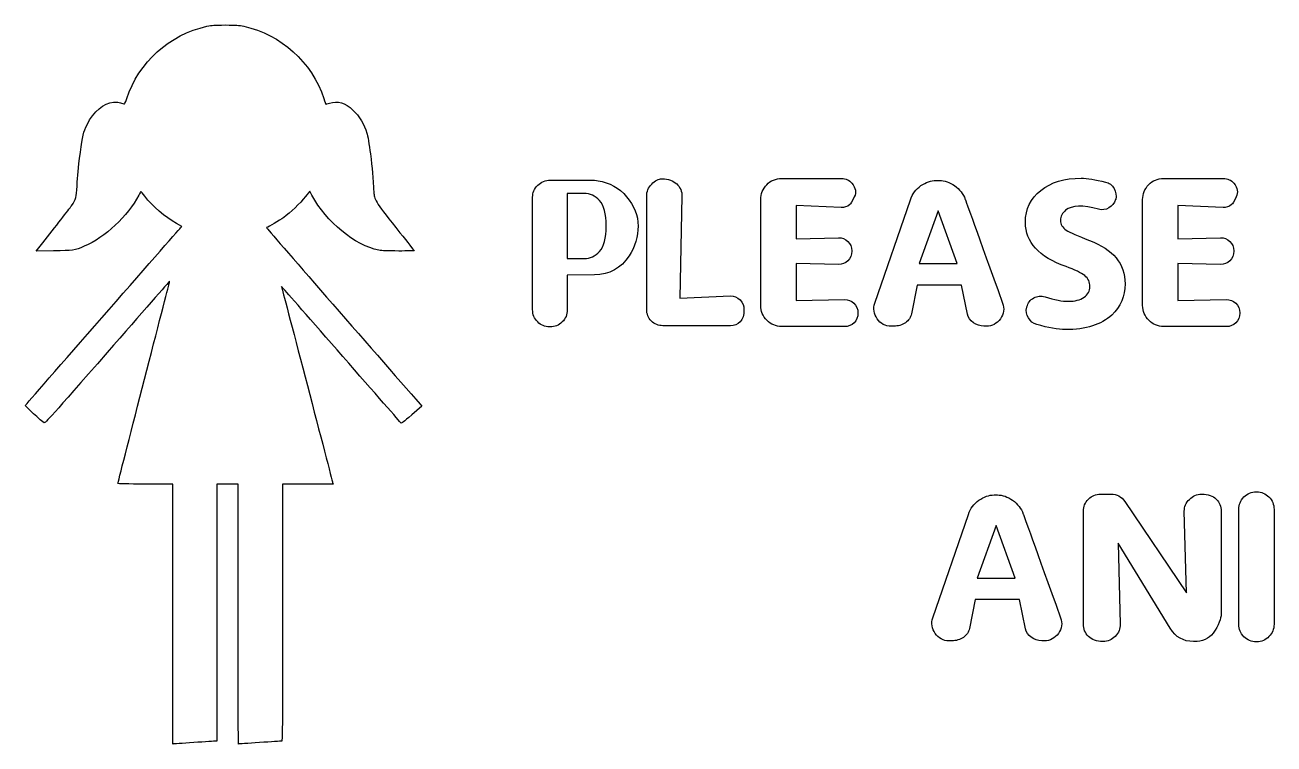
# Model space of a CAD drawing. Extents: x 0.6 to 15.9, y 0.6 to 4.8.
# Drawn here: x 0.63 to 7.86, y 0.64 to 4.8 of the extents above; entities that cross this region are included whole.
import ezdxf

# ---------------------------------------------------------------- set-up
doc = ezdxf.new("R2010")
doc.units = 0
doc.layers.add('Layer_1', color=7, linetype='CONTINUOUS')

msp = doc.modelspace()

# ---------------------------------------------------------------- linework, layer by layer
at = {"layer": 'Layer_1', "color": 7}
for points in [[(4.315465, 3.908185), (4.3175, 3.908185)], [(5.008554, 3.910219), (5.353742, 3.910219)], [(7.21735, 3.910219), (7.562538, 3.910219)], [(2.290982, 3.813671), (2.278618, 3.836741), (2.253725, 3.805575)], [(3.66917, 3.900725), (3.903139, 3.900725)], [(5.901702, 3.899369), (5.920691, 3.899369)], [(3.567445, 3.152027), (3.567445, 3.801712)], [(3.768183, 3.824092), (3.768183, 3.447708), (3.865839, 3.447708)], [(3.865839, 3.824092), (3.768183, 3.824092)], [(4.227303, 3.153383), (4.227303, 3.807138)], [(4.431432, 3.807138), (4.419903, 3.218487), (4.711516, 3.231372)], [(4.887161, 3.175763), (4.887161, 3.788827)], [(5.54702, 3.190004), (5.752505, 3.786793)], [(6.939976, 3.789505), (6.938622, 3.788149)], [(7.095957, 3.175763), (7.095957, 3.788827)], [(5.352385, 3.742033), (5.09129, 3.754241), (5.09129, 3.561641), (5.337465, 3.567744)], [(7.561181, 3.742033), (7.300086, 3.754241), (7.300086, 3.561641), (7.546262, 3.567744)], [(1.530389, 3.62413), (1.538156, 3.632545), (1.50715, 3.650039)], [(0.796736, 3.491809), (0.695221, 3.490533), (0.73383, 3.53855)], [(5.414099, 3.492467), (5.414099, 3.489755)], [(7.622895, 3.492467), (7.622895, 3.489755)], [(5.337465, 3.413122), (5.09129, 3.419225), (5.09129, 3.204924)], [(7.546262, 3.413122), (7.300086, 3.419225), (7.300086, 3.204924)], [(3.92484, 3.353443), (3.768183, 3.351408), (3.768183, 3.152026)], [(2.127076, 3.272183), (2.114738, 3.284905), (2.119263, 3.268945)], [(6.083451, 3.126256), (6.048187, 3.294442), (5.791161, 3.294442), (5.758608, 3.128291)], [(5.09129, 3.204924), (5.372052, 3.210349)], [(7.300086, 3.204924), (7.580848, 3.210349)], [(4.790183, 3.152027), (4.790183, 3.15067)], [(5.449363, 3.133716), (5.449363, 3.131003)], [(6.425248, 3.16559), (6.426603, 3.168303)], [(7.658159, 3.133716), (7.658159, 3.131003)], [(3.66917, 3.053014), (3.666457, 3.053014)], [(4.711516, 3.059117), (4.321569, 3.059117)], [(5.372052, 3.05437), (5.008554, 3.05437)], [(5.656205, 3.056405), (5.641285, 3.056405)], [(6.191958, 3.056405), (6.177039, 3.056405)], [(7.580848, 3.05437), (7.21735, 3.05437)], [(2.916813, 2.606544), (2.927096, 2.594879), (2.868622, 2.54377)], [(1.486067, 1.392377), (1.486067, 2.143745), (1.327372, 2.143745)], [(1.86499, 1.392377), (1.86499, 2.143745), (1.803456, 2.143745), (1.741921, 2.143745), (1.741921, 1.400474), (1.741921, 0.657202), (1.734634, 0.657165)], [(2.410849, 2.152651), (2.413025, 2.143745), (2.266934, 2.143745), (2.120843, 2.143745), (2.120843, 1.400474)], [(7.753441, 2.09883), (7.755477, 2.09883)], [(6.237057, 2.08052), (6.256045, 2.08052)], [(6.852156, 2.085267), (6.911835, 2.085267)], [(6.993215, 2.043221), (7.349932, 1.514927), (7.337047, 1.986254)], [(7.436059, 2.085267), (7.438772, 2.085267)], [(5.882374, 1.371155), (6.087859, 1.967944)], [(6.753143, 1.333856), (6.753143, 1.986254)], [(7.549992, 1.986254), (7.549992, 1.392178)], [(7.651716, 1.333178), (7.651716, 1.997105)], [(7.855846, 1.997105), (7.855846, 1.333178)], [(6.953881, 1.802471), (6.966088, 1.333856)], [(7.255667, 1.31012), (6.953881, 1.802471)], [(6.418806, 1.307407), (6.383541, 1.475593), (6.126515, 1.475593), (6.093963, 1.309442)], [(5.991559, 1.237556), (5.97664, 1.237556)], [(6.527313, 1.237556), (6.512393, 1.237556)], [(6.867076, 1.233487), (6.864363, 1.233487)], [(7.393335, 1.233487), (7.389266, 1.233487)], [(7.755477, 1.232131), (7.753441, 1.232131)]]:
    msp.add_lwpolyline(points, dxfattribs=at)
for points in [[(6.069888, 3.789505)], [(5.803368, 3.419225), (6.023772, 3.419225), (5.913909, 3.723723)], [(3.92484, 3.353443)], [(6.994232, 3.301902)], [(6.405243, 1.970656)], [(6.138722, 1.600376), (6.359127, 1.600376), (6.249263, 1.904874)], [(1.486068, 1.392376)]]:
    msp.add_lwpolyline(points, close=True, dxfattribs=at)
for points in [[(1.220031, 4.372592), (1.288218, 4.581838), (1.467309, 4.74306), (1.684015, 4.790281)], [(1.684015, 4.790281), (1.713361, 4.796676), (1.726887, 4.797606), (1.7905, 4.797606)], [(1.7905, 4.797606), (1.854155, 4.797606), (1.867671, 4.796675), (1.897376, 4.790245)], [(1.897376, 4.790245), (2.112505, 4.743674), (2.289385, 4.583881), (2.360308, 4.372031)], [(0.990508, 4.221343), (1.028035, 4.297254), (1.08637, 4.347119), (1.142599, 4.351351)], [(1.142599, 4.351351), (1.162011, 4.352812), (1.171963, 4.351149), (1.202684, 4.341312)], [(1.202684, 4.341312), (1.20847, 4.339459), (1.210321, 4.342797), (1.220031, 4.372592)], [(2.360308, 4.372031), (2.365957, 4.355159), (2.371056, 4.340877), (2.37164, 4.340293)], [(2.37164, 4.340293), (2.372224, 4.339708), (2.381571, 4.342218), (2.39241, 4.34587)], [(2.39241, 4.34587), (2.439017, 4.36157), (2.483877, 4.348356), (2.528474, 4.305789)], [(2.528474, 4.305789), (2.56426, 4.271633), (2.595169, 4.220838), (2.609519, 4.172603)], [(0.951814, 4.062649), (0.963893, 4.154542), (0.970129, 4.180119), (0.990508, 4.221343)], [(2.609519, 4.172603), (2.613202, 4.160223), (2.622039, 4.106249), (2.629156, 4.052663)], [(0.932523, 3.866433), (0.935596, 3.933446), (0.937867, 3.95654), (0.951814, 4.062649)], [(2.629156, 4.052663), (2.64039, 3.968074), (2.64482, 3.919318), (2.649898, 3.824362)], [(4.256465, 3.877667), (4.275905, 3.898012), (4.295572, 3.908185), (4.315465, 3.908185)], [(4.3175, 3.908185), (4.352312, 3.908185), (4.380117, 3.898464), (4.400914, 3.879024)], [(4.921748, 3.874276), (4.944806, 3.898238), (4.973741, 3.910219), (5.008554, 3.910219)], [(5.353742, 3.910219), (5.379512, 3.910219), (5.399631, 3.901177), (5.414099, 3.883093)], [(6.506627, 3.841046), (6.565853, 3.88897), (6.643843, 3.91248), (6.740595, 3.911576)], [(6.740595, 3.911576), (6.775407, 3.911576), (6.822201, 3.904342), (6.880976, 3.889874)], [(7.130544, 3.874276), (7.153602, 3.898238), (7.182537, 3.910219), (7.21735, 3.910219)], [(7.562538, 3.910219), (7.588308, 3.910219), (7.608427, 3.901177), (7.622895, 3.883093)], [(0.900454, 3.752614), (0.927767, 3.793072), (0.92943, 3.798972), (0.932523, 3.866433)], [(1.301749, 3.834312), (1.300701, 3.834305), (1.294984, 3.8249), (1.289044, 3.813412)], [(1.324242, 3.807764), (1.312919, 3.822372), (1.302797, 3.834318), (1.301749, 3.834312)], [(3.567445, 3.801712), (3.567445, 3.827935), (3.577391, 3.850993), (3.597284, 3.870886)], [(3.597284, 3.870886), (3.617177, 3.890779), (3.641139, 3.900725), (3.66917, 3.900725)], [(3.903139, 3.900725), (3.919414, 3.900725), (3.933656, 3.899595), (3.945863, 3.897334)], [(3.945863, 3.897334), (4.011871, 3.887388), (4.067029, 3.856644), (4.111336, 3.805103)], [(4.227303, 3.807138), (4.227303, 3.834264), (4.237024, 3.857774), (4.256465, 3.877667)], [(4.400914, 3.879024), (4.421712, 3.859583), (4.431884, 3.835621), (4.431432, 3.807138)], [(4.887161, 3.788827), (4.887161, 3.821379), (4.89869, 3.849862), (4.921748, 3.874276)], [(5.414099, 3.883093), (5.436252, 3.855966), (5.440999, 3.829517), (5.42834, 3.803747)], [(5.752505, 3.786793), (5.76426, 3.821153), (5.784605, 3.848506), (5.81354, 3.868851)], [(5.81354, 3.868851), (5.842475, 3.889196), (5.871863, 3.899369), (5.901702, 3.899369)], [(5.920691, 3.899369), (5.950078, 3.899369), (5.979239, 3.889196), (6.008174, 3.868851)], [(6.008174, 3.868851), (6.037562, 3.848506), (6.058133, 3.822057), (6.069888, 3.789505)], [(6.417787, 3.655906), (6.417787, 3.733669), (6.4474, 3.795383), (6.506627, 3.841046)], [(6.880976, 3.889874), (6.902225, 3.884901), (6.918727, 3.872242), (6.930482, 3.851897)], [(6.930482, 3.851897), (6.942237, 3.831552), (6.945402, 3.810754), (6.939976, 3.789505)], [(7.095957, 3.788827), (7.095957, 3.821379), (7.107486, 3.849862), (7.130544, 3.874276)], [(7.622895, 3.883093), (7.645048, 3.855966), (7.649795, 3.829517), (7.637136, 3.803747)], [(1.289044, 3.813412), (1.227075, 3.693567), (1.093837, 3.568752), (0.973854, 3.51815)], [(1.50715, 3.650039), (1.441792, 3.686914), (1.369789, 3.749004), (1.324242, 3.807764)], [(2.253725, 3.805575), (2.221991, 3.765843), (2.166097, 3.712377), (2.128036, 3.685345)], [(2.67744, 3.496156), (2.541176, 3.521975), (2.37347, 3.659762), (2.290982, 3.813671)], [(2.649898, 3.824362), (2.651947, 3.786059), (2.665151, 3.766048), (2.799899, 3.597029)], [(3.954679, 3.782724), (3.928909, 3.810302), (3.899295, 3.824092), (3.865839, 3.824092)], [(3.993335, 3.635561), (3.993335, 3.706091), (3.98045, 3.755145), (3.954679, 3.782724)], [(4.111336, 3.805103), (4.155643, 3.753562), (4.177797, 3.697048), (4.177797, 3.635561)], [(5.401892, 3.758988), (5.38652, 3.746781), (5.370018, 3.741129), (5.352385, 3.742033)], [(5.42834, 3.803747), (5.415681, 3.777976), (5.406865, 3.763057), (5.401892, 3.758988)], [(6.069888, 3.789505), (6.069888, 3.789505), (6.142, 3.589672), (6.286224, 3.190004)], [(6.840966, 3.732539), (6.750995, 3.757857), (6.687474, 3.755823), (6.6504, 3.726436)], [(6.938622, 3.788149), (6.93184, 3.767352), (6.919407, 3.751528), (6.901323, 3.740677)], [(7.610688, 3.758988), (7.595316, 3.746781), (7.578814, 3.741129), (7.561181, 3.742033)], [(7.637136, 3.803747), (7.624477, 3.777976), (7.615661, 3.763057), (7.610688, 3.758988)], [(0.73383, 3.53855), (0.808963, 3.631991), (0.88476, 3.729369), (0.900454, 3.752614)], [(2.128036, 3.685345), (2.102897, 3.667492), (2.039527, 3.629632), (2.028793, 3.626054)], [(6.6504, 3.726436), (6.630507, 3.710612), (6.620561, 3.691171), (6.620561, 3.668113)], [(6.901323, 3.740677), (6.882786, 3.729374), (6.862667, 3.726662), (6.840966, 3.732539)], [(0.633449, 2.59834), (0.635711, 2.601998), (1.512601, 3.604856), (1.530389, 3.62413)], [(2.028793, 3.626054), (2.026425, 3.625264), (2.660723, 2.897046), (2.916813, 2.606544)], [(3.954679, 3.488398), (3.98045, 3.515525), (3.993335, 3.564579), (3.993335, 3.635561)], [(4.177797, 3.635561), (4.177797, 3.574526), (4.160391, 3.516881), (4.125578, 3.462628)], [(6.653111, 3.400914), (6.496228, 3.456976), (6.417787, 3.541974), (6.417787, 3.655906)], [(6.620561, 3.668113), (6.620561, 3.645055), (6.631864, 3.626293), (6.654469, 3.611825)], [(2.799899, 3.597029), (2.845015, 3.540439), (2.881928, 3.493438), (2.881928, 3.492582)], [(5.337465, 3.567744), (5.35781, 3.568196), (5.375669, 3.561189), (5.391041, 3.546721)], [(5.391041, 3.546721), (5.406413, 3.532253), (5.414099, 3.514169), (5.414099, 3.492467)], [(6.654469, 3.611825), (6.676623, 3.597357), (6.721156, 3.577464), (6.788069, 3.552146)], [(6.788069, 3.552146), (6.925511, 3.500605), (6.994232, 3.417191), (6.994232, 3.301902)], [(7.546262, 3.567744), (7.566607, 3.568196), (7.584465, 3.561189), (7.599837, 3.546721)], [(7.599837, 3.546721), (7.615209, 3.532253), (7.622895, 3.514169), (7.622895, 3.492467)], [(0.973854, 3.51815), (0.917775, 3.494499), (0.909197, 3.493223), (0.796736, 3.491809)], [(2.793222, 3.491026), (2.725835, 3.491026), (2.69801, 3.492259), (2.67744, 3.496156)], [(2.881928, 3.492582), (2.881928, 3.491726), (2.84201, 3.491026), (2.793222, 3.491026)], [(3.865839, 3.447708), (3.899748, 3.447708), (3.929361, 3.461272), (3.954679, 3.488398)], [(5.414099, 3.489755), (5.414099, 3.468053), (5.406413, 3.449743), (5.391041, 3.434823)], [(7.622895, 3.489755), (7.622895, 3.468053), (7.615209, 3.449743), (7.599837, 3.434823)], [(4.125578, 3.462628), (4.07901, 3.390742), (4.012098, 3.354347), (3.92484, 3.353443)], [(5.391041, 3.434823), (5.375669, 3.419903), (5.35781, 3.41267), (5.337465, 3.413122)], [(6.76094, 3.348695), (6.740143, 3.364971), (6.7042, 3.382378), (6.653111, 3.400914)], [(7.599837, 3.434823), (7.584465, 3.419903), (7.566607, 3.41267), (7.546262, 3.413122)], [(6.791457, 3.285626), (6.791457, 3.311396), (6.781285, 3.332419), (6.76094, 3.348695)], [(1.468006, 3.316139), (1.467481, 3.316139), (1.305024, 3.130971), (1.106991, 2.904654)], [(1.168678, 2.147014), (1.168678, 2.149801), (1.446438, 3.23214), (1.463099, 3.294278)], [(1.463099, 3.294278), (1.466323, 3.306301), (1.468531, 3.316139), (1.468006, 3.316139)], [(2.119263, 3.268945), (2.123474, 3.254094), (2.406055, 2.172275), (2.410849, 2.152651)], [(2.470665, 2.88054), (2.288477, 3.088947), (2.133862, 3.265187), (2.127076, 3.272183)], [(6.756871, 3.223912), (6.779929, 3.239736), (6.791457, 3.260307), (6.791457, 3.285626)], [(6.994232, 3.301902), (6.994232, 3.229112), (6.968688, 3.168755), (6.917599, 3.120831)], [(4.711516, 3.231372), (4.732765, 3.232729), (4.751302, 3.225043), (4.767126, 3.208315)], [(4.767126, 3.208315), (4.782949, 3.192039), (4.790635, 3.173276), (4.790183, 3.152027)], [(5.372052, 3.210349), (5.391945, 3.210801), (5.409804, 3.203794), (5.425628, 3.189326)], [(5.425628, 3.189326), (5.441451, 3.174858), (5.449363, 3.156322), (5.449363, 3.133716)], [(5.560583, 3.099129), (5.54069, 3.12716), (5.536169, 3.157452), (5.54702, 3.190004)], [(6.286224, 3.190004), (6.297979, 3.157452), (6.293684, 3.12716), (6.273339, 3.099129)], [(6.426603, 3.168303), (6.43248, 3.19136), (6.445591, 3.208541), (6.465937, 3.219843)], [(6.465937, 3.219843), (6.486734, 3.231598), (6.508661, 3.233633), (6.531719, 3.225947)], [(6.531719, 3.225947), (6.585972, 3.208767), (6.63141, 3.200176), (6.668031, 3.200176)], [(6.668031, 3.200176), (6.7042, 3.200176), (6.733813, 3.208088), (6.756871, 3.223912)], [(7.580848, 3.210349), (7.600741, 3.210801), (7.6186, 3.203794), (7.634424, 3.189326)], [(7.634424, 3.189326), (7.650248, 3.174858), (7.658159, 3.156322), (7.658159, 3.133716)], [(3.597284, 3.081497), (3.577391, 3.099581), (3.567445, 3.123091), (3.567445, 3.152027)], [(3.768183, 3.152026), (3.768183, 3.123995), (3.758236, 3.10026), (3.738343, 3.080819)], [(4.25443, 3.086244), (4.236345, 3.104329), (4.227303, 3.126708), (4.227303, 3.153383)], [(4.790183, 3.15067), (4.790183, 3.120831), (4.782723, 3.097999), (4.767804, 3.082175)], [(4.923104, 3.090313), (4.899142, 3.114275), (4.887161, 3.142758), (4.887161, 3.175763)], [(5.449363, 3.131003), (5.449363, 3.109754), (5.441904, 3.091444), (5.426984, 3.076072)], [(5.758608, 3.128291), (5.75454, 3.106589), (5.743011, 3.089183), (5.724022, 3.076072)], [(6.116681, 3.07675), (6.098145, 3.089861), (6.087068, 3.106363), (6.083451, 3.126256)], [(6.435421, 3.103877), (6.423666, 3.12377), (6.420275, 3.144341), (6.425248, 3.16559)], [(6.917599, 3.120831), (6.856564, 3.064769), (6.767498, 3.036738), (6.6504, 3.036738)], [(7.1319, 3.090313), (7.107938, 3.114275), (7.095957, 3.142758), (7.095957, 3.175763)], [(7.658159, 3.131003), (7.658159, 3.109754), (7.6507, 3.091444), (7.63578, 3.076072)], [(3.666457, 3.053014), (3.638427, 3.05211), (3.615369, 3.061604), (3.597284, 3.081497)], [(3.738343, 3.080819), (3.71845, 3.061378), (3.695393, 3.05211), (3.66917, 3.053014)], [(4.321569, 3.059117), (4.295346, 3.059117), (4.272966, 3.06816), (4.25443, 3.086244)], [(4.767804, 3.082175), (4.752432, 3.066803), (4.733669, 3.059117), (4.711516, 3.059117)], [(5.008554, 3.05437), (4.975549, 3.05437), (4.947066, 3.066351), (4.923104, 3.090313)], [(5.426984, 3.076072), (5.412064, 3.061152), (5.393754, 3.053918), (5.372052, 3.05437)], [(5.641285, 3.056405), (5.607377, 3.056405), (5.580476, 3.070646), (5.560583, 3.099129)], [(5.724022, 3.076072), (5.704581, 3.06296), (5.681975, 3.056405), (5.656205, 3.056405)], [(6.177039, 3.056405), (6.155337, 3.056405), (6.135218, 3.063186), (6.116681, 3.07675)], [(6.273339, 3.099129), (6.252993, 3.070646), (6.225867, 3.056405), (6.191958, 3.056405)], [(6.483571, 3.066577), (6.462774, 3.071551), (6.446724, 3.083984), (6.435421, 3.103877)], [(6.6504, 3.036738), (6.605641, 3.036738), (6.550031, 3.046684), (6.483571, 3.066577)], [(7.21735, 3.05437), (7.184345, 3.05437), (7.155862, 3.066351), (7.1319, 3.090313)], [(7.63578, 3.076072), (7.62086, 3.061152), (7.60255, 3.053918), (7.580848, 3.05437)], [(1.106991, 2.904654), (0.785246, 2.536958), (0.746366, 2.493645), (0.741624, 2.497638)], [(2.806032, 2.497138), (2.803767, 2.499602), (2.652852, 2.672132), (2.470665, 2.88054)], [(0.741624, 2.497638), (0.683111, 2.546907), (0.631407, 2.595039), (0.633449, 2.59834)], [(2.868622, 2.54377), (2.819855, 2.501144), (2.809465, 2.493404), (2.806032, 2.497138)], [(1.327372, 2.143745), (1.222758, 2.143745), (1.168678, 2.144859), (1.168678, 2.147014)], [(7.681556, 2.068991), (7.701448, 2.088884), (7.72541, 2.09883), (7.753441, 2.09883)], [(7.755477, 2.09883), (7.782603, 2.09883), (7.806113, 2.08911), (7.826006, 2.069669)], [(6.087859, 1.967944), (6.099614, 2.002304), (6.119959, 2.029657), (6.148894, 2.050002)], [(6.148894, 2.050002), (6.17783, 2.070347), (6.207217, 2.08052), (6.237057, 2.08052)], [(6.256045, 2.08052), (6.285433, 2.08052), (6.314594, 2.070347), (6.343529, 2.050002)], [(6.343529, 2.050002), (6.372916, 2.029657), (6.393487, 2.003209), (6.405243, 1.970656)], [(6.753143, 1.986254), (6.753143, 2.013381), (6.76309, 2.036891), (6.782983, 2.056784)], [(6.782983, 2.056784), (6.801067, 2.075773), (6.824125, 2.085267), (6.852156, 2.085267)], [(6.911835, 2.085267), (6.947552, 2.085267), (6.974679, 2.071251), (6.993215, 2.043221)], [(7.337047, 1.986254), (7.336144, 2.012929), (7.345864, 2.035987), (7.366208, 2.055428)], [(7.366208, 2.055428), (7.386101, 2.07532), (7.409385, 2.085267), (7.436059, 2.085267)], [(7.438772, 2.085267), (7.474489, 2.085267), (7.502068, 2.075773), (7.521509, 2.056784)], [(7.521509, 2.056784), (7.540497, 2.037795), (7.549992, 2.014285), (7.549992, 1.986254)], [(7.651716, 1.997105), (7.651716, 2.025136), (7.661663, 2.049098), (7.681556, 2.068991)], [(7.826006, 2.069669), (7.845899, 2.050228), (7.855846, 2.02604), (7.855846, 1.997105)], [(6.405243, 1.970656), (6.405243, 1.970656), (6.477354, 1.770823), (6.621578, 1.371155)], [(1.486877, 0.64103), (1.486431, 0.641018), (1.486068, 0.979123), (1.486068, 1.392376)], [(1.865799, 0.641023), (1.865354, 0.641015), (1.86499, 0.979124), (1.86499, 1.392377)], [(2.120843, 1.400474), (2.120843, 0.69476), (2.120557, 0.657201), (2.115176, 0.657187)], [(7.549992, 1.392178), (7.549992, 1.366408), (7.534846, 1.329335), (7.504555, 1.280959)], [(5.895938, 1.280281), (5.876045, 1.308312), (5.871523, 1.338603), (5.882374, 1.371155)], [(6.093963, 1.309442), (6.089894, 1.28774), (6.078365, 1.270334), (6.059376, 1.257223)], [(6.452036, 1.257901), (6.433499, 1.271012), (6.422423, 1.287514), (6.418806, 1.307407)], [(6.621578, 1.371155), (6.633333, 1.338603), (6.629038, 1.308312), (6.608693, 1.280281)], [(6.782983, 1.263326), (6.76309, 1.282315), (6.753143, 1.305825), (6.753143, 1.333856)], [(6.966088, 1.333856), (6.966991, 1.308086), (6.957497, 1.284576), (6.937605, 1.263326)], [(7.389266, 1.233487), (7.331395, 1.233487), (7.286862, 1.259031), (7.255667, 1.31012)], [(7.681556, 1.261292), (7.661663, 1.281185), (7.651716, 1.305147), (7.651716, 1.333178)], [(7.855846, 1.333178), (7.855846, 1.305599), (7.846125, 1.281863), (7.826684, 1.26197)], [(5.97664, 1.237556), (5.942731, 1.237556), (5.915831, 1.251798), (5.895938, 1.280281)], [(6.059376, 1.257223), (6.039935, 1.244112), (6.01733, 1.237556), (5.991559, 1.237556)], [(6.512393, 1.237556), (6.490692, 1.237556), (6.470573, 1.244338), (6.452036, 1.257901)], [(6.608693, 1.280281), (6.588348, 1.251798), (6.561221, 1.237556), (6.527313, 1.237556)], [(6.864363, 1.233487), (6.82955, 1.233487), (6.802424, 1.243433), (6.782983, 1.263326)], [(6.937605, 1.263326), (6.918616, 1.243433), (6.895107, 1.233487), (6.867076, 1.233487)], [(7.504555, 1.280959), (7.478784, 1.249311), (7.441711, 1.233487), (7.393335, 1.233487)], [(7.753441, 1.232131), (7.72541, 1.232131), (7.701448, 1.241851), (7.681556, 1.261292)], [(7.826684, 1.26197), (7.807244, 1.242077), (7.783508, 1.232131), (7.755477, 1.232131)], [(1.734634, 0.657165), (1.730626, 0.657129), (1.673423, 0.653514), (1.607517, 0.649092)], [(2.115176, 0.657187), (2.112058, 0.657187), (2.054856, 0.653543), (1.988058, 0.649105)], [(1.607517, 0.649092), (1.54161, 0.644671), (1.487322, 0.641042), (1.486877, 0.64103)], [(1.988058, 0.649105), (1.921261, 0.644668), (1.866244, 0.641031), (1.865799, 0.641023)]]:
    msp.add_open_spline(points, degree=3, dxfattribs=at)

doc.saveas('drawing.dxf')
